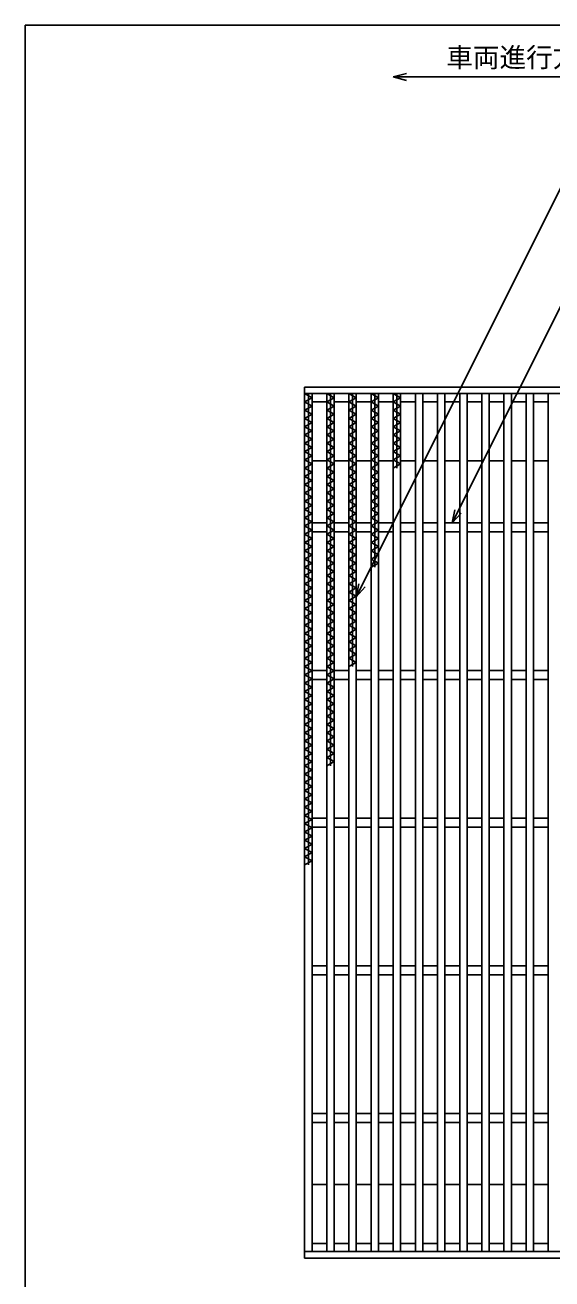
# Model space of a CAD drawing. Units: millimetres, scale not verified. Extents: x -1092 to 1039, y -770 to 632.
# Drawn here: x -1037 to -680, y -217 to 632 of the extents above; entities that cross this region are included whole.
import ezdxf
from ezdxf.enums import TextEntityAlignment as Align

# ---------------------------------------------------------------- set-up
doc = ezdxf.new("R2010")
doc.units = ezdxf.units.MM
doc.header["$LTSCALE"] = 6
for name, color, linetype, lineweight in [('0_2', 150, 'Continuous', 25), ('16', 3, 'Continuous', 25), ('22', 4, 'Continuous', 25)]:
    doc.layers.add(name, color=color, linetype=linetype, lineweight=lineweight)
doc.styles.add('ベクトル', font='')
doc.styles.get('ベクトル').set_extended_font_data('ベクトル')

msp = doc.modelspace()

# ---------------------------------------------------------------- linework, layer by layer
at = {"layer": '0_2'}
for p, q in [((-1037.4, -687.9), (-1037.4, 632.1)), ((-1037.4, 632.1), (1038.6, 632.1))]:
    msp.add_line(p, q, dxfattribs=at)
at = {"layer": '16'}
for p, q in [((-848, 387), (-258, 387)), ((-848, 382.5), (-848, 387)), ((-258, 382.5), (-848, 382.5)), ((-848, 382.5), (-848, -198.5)), ((-843, 382.5), (-848, 382.5)), ((-848, 382.5), (-843, 379.7)), ((-845.5, 382.5), (-845.5, 63.3)), ((-843, -198.5), (-843, 382.5)), ((-833, 382.5), (-833, -198.5)), ((-828, 382.5), (-833, 382.5)), ((-833, 382.5), (-828, 379.7)), ((-830.5, 382.5), (-830.5, 130.5)), ((-828, -198.5), (-828, 382.5)), ((-818, 382.5), (-818, -198.5)), ((-813, 382.5), (-818, 382.5)), ((-818, 382.5), (-813, 379.7)), ((-815.5, 382.5), (-815.5, 197.7)), ((-813, -198.5), (-813, 382.5)), ((-803, 382.5), (-803, -198.5)), ((-798, 382.5), (-803, 382.5)), ((-803, 382.5), (-798, 379.7)), ((-800.5, 382.5), (-800.5, 264.9)), ((-798, -198.5), (-798, 382.5)), ((-788, 382.5), (-788, -198.5)), ((-783, 382.5), (-788, 382.5)), ((-788, 382.5), (-783, 379.7)), ((-785.5, 382.5), (-785.5, 332.1)), ((-783, -198.5), (-783, 382.5)), ((-773, 382.5), (-773, -198.5)), ((-768, 382.5), (-773, 382.5)), ((-768, -198.5), (-768, 382.5)), ((-758, 382.5), (-758, -198.5)), ((-753, 382.5), (-758, 382.5)), ((-753, -198.5), (-753, 382.5)), ((-743, 382.5), (-743, -198.5)), ((-738, 382.5), (-743, 382.5)), ((-738, -198.5), (-738, 382.5)), ((-728, 382.5), (-728, -198.5)), ((-723, 382.5), (-728, 382.5)), ((-723, -198.5), (-723, 382.5)), ((-713, 382.5), (-713, -198.5)), ((-708, 382.5), (-713, 382.5)), ((-708, -198.5), (-708, 382.5)), ((-698, 382.5), (-698, -198.5)), ((-693, 382.5), (-698, 382.5)), ((-693, -198.5), (-693, 382.5)), ((-683, 382.5), (-683, -198.5)), ((-678, 382.5), (-683, 382.5)), ((-843, 379.7), (-848, 376.9)), ((-848, 376.9), (-843, 374.1)), ((-843, 374.1), (-848, 371.3)), ((-843, 377), (-833, 377)), ((-828, 379.7), (-833, 376.9)), ((-833, 376.9), (-828, 374.1)), ((-828, 374.1), (-833, 371.3)), ((-828, 377), (-818, 377)), ((-813, 379.7), (-818, 376.9)), ((-818, 376.9), (-813, 374.1)), ((-813, 374.1), (-818, 371.3)), ((-813, 377), (-803, 377)), ((-798, 379.7), (-803, 376.9)), ((-803, 376.9), (-798, 374.1)), ((-798, 374.1), (-803, 371.3)), ((-798, 377), (-788, 377)), ((-783, 379.7), (-788, 376.9)), ((-788, 376.9), (-783, 374.1)), ((-783, 374.1), (-788, 371.3)), ((-783, 377), (-773, 377)), ((-768, 377), (-758, 377)), ((-753, 377), (-743, 377)), ((-738, 377), (-728, 377)), ((-723, 377), (-713, 377)), ((-708, 377), (-698, 377)), ((-693, 377), (-683, 377)), ((-848, 371.3), (-843, 368.5)), ((-843, 368.5), (-848, 365.7)), ((-848, 365.7), (-843, 362.9)), ((-833, 371.3), (-828, 368.5)), ((-828, 368.5), (-833, 365.7)), ((-833, 365.7), (-828, 362.9)), ((-818, 371.3), (-813, 368.5)), ((-813, 368.5), (-818, 365.7)), ((-818, 365.7), (-813, 362.9)), ((-803, 371.3), (-798, 368.5)), ((-798, 368.5), (-803, 365.7)), ((-803, 365.7), (-798, 362.9)), ((-788, 371.3), (-783, 368.5)), ((-783, 368.5), (-788, 365.7)), ((-788, 365.7), (-783, 362.9)), ((-843, 362.9), (-848, 360.1)), ((-848, 360.1), (-843, 357.3)), ((-843, 357.3), (-848, 354.5)), ((-828, 362.9), (-833, 360.1)), ((-833, 360.1), (-828, 357.3)), ((-828, 357.3), (-833, 354.5)), ((-813, 362.9), (-818, 360.1)), ((-818, 360.1), (-813, 357.3)), ((-813, 357.3), (-818, 354.5)), ((-798, 362.9), (-803, 360.1)), ((-803, 360.1), (-798, 357.3)), ((-798, 357.3), (-803, 354.5)), ((-783, 362.9), (-788, 360.1)), ((-788, 360.1), (-783, 357.3)), ((-783, 357.3), (-788, 354.5)), ((-848, 354.5), (-843, 351.7)), ((-843, 351.7), (-848, 348.9)), ((-848, 348.9), (-843, 346.1)), ((-833, 354.5), (-828, 351.7)), ((-828, 351.7), (-833, 348.9)), ((-833, 348.9), (-828, 346.1)), ((-818, 354.5), (-813, 351.7)), ((-813, 351.7), (-818, 348.9)), ((-818, 348.9), (-813, 346.1)), ((-803, 354.5), (-798, 351.7)), ((-798, 351.7), (-803, 348.9)), ((-803, 348.9), (-798, 346.1)), ((-788, 354.5), (-783, 351.7)), ((-783, 351.7), (-788, 348.9)), ((-788, 348.9), (-783, 346.1)), ((-843, 346.1), (-848, 343.3)), ((-848, 343.3), (-843, 340.5)), ((-843, 340.5), (-848, 337.7)), ((-828, 346.1), (-833, 343.3)), ((-833, 343.3), (-828, 340.5)), ((-828, 340.5), (-833, 337.7)), ((-813, 346.1), (-818, 343.3)), ((-818, 343.3), (-813, 340.5)), ((-813, 340.5), (-818, 337.7)), ((-798, 346.1), (-803, 343.3)), ((-803, 343.3), (-798, 340.5)), ((-798, 340.5), (-803, 337.7)), ((-783, 346.1), (-788, 343.3)), ((-788, 343.3), (-783, 340.5)), ((-783, 340.5), (-788, 337.7)), ((-848, 337.7), (-843, 334.9)), ((-843, 334.9), (-848, 332.1)), ((-848, 332.1), (-843, 329.3)), ((-843, 337), (-833, 337)), ((-833, 337.7), (-828, 334.9)), ((-828, 334.9), (-833, 332.1)), ((-833, 332.1), (-828, 329.3)), ((-828, 337), (-818, 337)), ((-818, 337.7), (-813, 334.9)), ((-813, 334.9), (-818, 332.1)), ((-818, 332.1), (-813, 329.3)), ((-813, 337), (-803, 337)), ((-803, 337.7), (-798, 334.9)), ((-798, 334.9), (-803, 332.1)), ((-803, 332.1), (-798, 329.3)), ((-798, 337), (-788, 337)), ((-788, 337.7), (-783, 334.9)), ((-783, 334.9), (-788, 332.1)), ((-783, 337), (-773, 337)), ((-768, 337), (-758, 337)), ((-753, 337), (-743, 337)), ((-738, 337), (-728, 337)), ((-723, 337), (-713, 337)), ((-708, 337), (-698, 337)), ((-693, 337), (-683, 337)), ((-843, 329.3), (-848, 326.5)), ((-848, 326.5), (-843, 323.7)), ((-843, 323.7), (-848, 320.9)), ((-828, 329.3), (-833, 326.5)), ((-833, 326.5), (-828, 323.7)), ((-828, 323.7), (-833, 320.9)), ((-813, 329.3), (-818, 326.5)), ((-818, 326.5), (-813, 323.7)), ((-813, 323.7), (-818, 320.9)), ((-798, 329.3), (-803, 326.5)), ((-803, 326.5), (-798, 323.7)), ((-798, 323.7), (-803, 320.9)), ((-848, 320.9), (-843, 318.1)), ((-843, 318.1), (-848, 315.3)), ((-848, 315.3), (-843, 312.5)), ((-833, 320.9), (-828, 318.1)), ((-828, 318.1), (-833, 315.3)), ((-833, 315.3), (-828, 312.5)), ((-818, 320.9), (-813, 318.1)), ((-813, 318.1), (-818, 315.3)), ((-818, 315.3), (-813, 312.5)), ((-803, 320.9), (-798, 318.1)), ((-798, 318.1), (-803, 315.3)), ((-803, 315.3), (-798, 312.5)), ((-843, 312.5), (-848, 309.7)), ((-848, 309.7), (-843, 306.9)), ((-843, 306.9), (-848, 304.1)), ((-828, 312.5), (-833, 309.7)), ((-833, 309.7), (-828, 306.9)), ((-828, 306.9), (-833, 304.1)), ((-813, 312.5), (-818, 309.7)), ((-818, 309.7), (-813, 306.9)), ((-813, 306.9), (-818, 304.1)), ((-798, 312.5), (-803, 309.7)), ((-803, 309.7), (-798, 306.9)), ((-798, 306.9), (-803, 304.1)), ((-848, 304.1), (-843, 301.3)), ((-843, 301.3), (-848, 298.5)), ((-848, 298.5), (-843, 295.7)), ((-833, 304.1), (-828, 301.3)), ((-828, 301.3), (-833, 298.5)), ((-833, 298.5), (-828, 295.7)), ((-818, 304.1), (-813, 301.3)), ((-813, 301.3), (-818, 298.5)), ((-818, 298.5), (-813, 295.7)), ((-803, 304.1), (-798, 301.3)), ((-798, 301.3), (-803, 298.5)), ((-803, 298.5), (-798, 295.7)), ((-843, 295.7), (-848, 292.9)), ((-848, 292.9), (-843, 290.1)), ((-843, 290.1), (-848, 287.3)), ((-843, 295), (-833, 295)), ((-843, 289), (-833, 289)), ((-828, 295.7), (-833, 292.9)), ((-833, 292.9), (-828, 290.1)), ((-828, 290.1), (-833, 287.3)), ((-828, 295), (-818, 295)), ((-828, 289), (-818, 289)), ((-813, 295.7), (-818, 292.9)), ((-818, 292.9), (-813, 290.1)), ((-813, 290.1), (-818, 287.3)), ((-813, 295), (-803, 295)), ((-813, 289), (-803, 289)), ((-798, 295.7), (-803, 292.9)), ((-803, 292.9), (-798, 290.1)), ((-798, 290.1), (-803, 287.3)), ((-798, 295), (-788, 295)), ((-798, 289), (-788, 289)), ((-783, 295), (-773, 295)), ((-783, 289), (-773, 289)), ((-768, 295), (-758, 295)), ((-768, 289), (-758, 289)), ((-753, 295), (-743, 295)), ((-753, 289), (-743, 289)), ((-738, 295), (-728, 295)), ((-738, 289), (-728, 289)), ((-723, 295), (-713, 295)), ((-723, 289), (-713, 289)), ((-708, 295), (-698, 295)), ((-708, 289), (-698, 289)), ((-693, 295), (-683, 295)), ((-693, 289), (-683, 289)), ((-848, 287.3), (-843, 284.5)), ((-843, 284.5), (-848, 281.7)), ((-848, 281.7), (-843, 278.9)), ((-833, 287.3), (-828, 284.5)), ((-828, 284.5), (-833, 281.7)), ((-833, 281.7), (-828, 278.9)), ((-818, 287.3), (-813, 284.5)), ((-813, 284.5), (-818, 281.7)), ((-818, 281.7), (-813, 278.9)), ((-803, 287.3), (-798, 284.5)), ((-798, 284.5), (-803, 281.7)), ((-803, 281.7), (-798, 278.9)), ((-843, 278.9), (-848, 276.1)), ((-848, 276.1), (-843, 273.3)), ((-843, 273.3), (-848, 270.5)), ((-828, 278.9), (-833, 276.1)), ((-833, 276.1), (-828, 273.3)), ((-828, 273.3), (-833, 270.5)), ((-813, 278.9), (-818, 276.1)), ((-818, 276.1), (-813, 273.3)), ((-813, 273.3), (-818, 270.5)), ((-798, 278.9), (-803, 276.1)), ((-803, 276.1), (-798, 273.3)), ((-798, 273.3), (-803, 270.5)), ((-848, 270.5), (-843, 267.7)), ((-843, 267.7), (-848, 264.9)), ((-848, 264.9), (-843, 262.1)), ((-833, 270.5), (-828, 267.7)), ((-828, 267.7), (-833, 264.9)), ((-833, 264.9), (-828, 262.1)), ((-818, 270.5), (-813, 267.7)), ((-813, 267.7), (-818, 264.9)), ((-818, 264.9), (-813, 262.1)), ((-803, 270.5), (-798, 267.7)), ((-798, 267.7), (-803, 264.9)), ((-843, 262.1), (-848, 259.3)), ((-848, 259.3), (-843, 256.5)), ((-843, 256.5), (-848, 253.7)), ((-828, 262.1), (-833, 259.3)), ((-833, 259.3), (-828, 256.5)), ((-828, 256.5), (-833, 253.7)), ((-813, 262.1), (-818, 259.3)), ((-818, 259.3), (-813, 256.5)), ((-813, 256.5), (-818, 253.7)), ((-848, 253.7), (-843, 250.9)), ((-843, 250.9), (-848, 248.1)), ((-848, 248.1), (-843, 245.3)), ((-833, 253.7), (-828, 250.9)), ((-828, 250.9), (-833, 248.1)), ((-833, 248.1), (-828, 245.3)), ((-818, 253.7), (-813, 250.9)), ((-813, 250.9), (-818, 248.1)), ((-818, 248.1), (-813, 245.3)), ((-843, 245.3), (-848, 242.5)), ((-848, 242.5), (-843, 239.7)), ((-843, 239.7), (-848, 236.9)), ((-828, 245.3), (-833, 242.5)), ((-833, 242.5), (-828, 239.7)), ((-828, 239.7), (-833, 236.9)), ((-813, 245.3), (-818, 242.5)), ((-818, 242.5), (-813, 239.7)), ((-813, 239.7), (-818, 236.9)), ((-848, 236.9), (-843, 234.1)), ((-843, 234.1), (-848, 231.3)), ((-848, 231.3), (-843, 228.5)), ((-833, 236.9), (-828, 234.1)), ((-828, 234.1), (-833, 231.3)), ((-833, 231.3), (-828, 228.5)), ((-818, 236.9), (-813, 234.1)), ((-813, 234.1), (-818, 231.3)), ((-818, 231.3), (-813, 228.5)), ((-843, 228.5), (-848, 225.7)), ((-848, 225.7), (-843, 222.9)), ((-843, 222.9), (-848, 220.1)), ((-828, 228.5), (-833, 225.7)), ((-833, 225.7), (-828, 222.9)), ((-828, 222.9), (-833, 220.1)), ((-813, 228.5), (-818, 225.7)), ((-818, 225.7), (-813, 222.9)), ((-813, 222.9), (-818, 220.1)), ((-848, 220.1), (-843, 217.3)), ((-843, 217.3), (-848, 214.5)), ((-848, 214.5), (-843, 211.7)), ((-833, 220.1), (-828, 217.3)), ((-828, 217.3), (-833, 214.5)), ((-833, 214.5), (-828, 211.7)), ((-818, 220.1), (-813, 217.3)), ((-813, 217.3), (-818, 214.5)), ((-818, 214.5), (-813, 211.7)), ((-843, 211.7), (-848, 208.9)), ((-848, 208.9), (-843, 206.1)), ((-843, 206.1), (-848, 203.3)), ((-828, 211.7), (-833, 208.9)), ((-833, 208.9), (-828, 206.1)), ((-828, 206.1), (-833, 203.3)), ((-813, 211.7), (-818, 208.9)), ((-818, 208.9), (-813, 206.1)), ((-813, 206.1), (-818, 203.3)), ((-848, 203.3), (-843, 200.5)), ((-843, 200.5), (-848, 197.7)), ((-848, 197.7), (-843, 194.9)), ((-833, 203.3), (-828, 200.5)), ((-828, 200.5), (-833, 197.7)), ((-833, 197.7), (-828, 194.9)), ((-818, 203.3), (-813, 200.5)), ((-813, 200.5), (-818, 197.7)), ((-843, 194.9), (-848, 192.1)), ((-848, 192.1), (-843, 189.3)), ((-843, 189.3), (-848, 186.5)), ((-843, 195), (-833, 195)), ((-843, 189), (-833, 189)), ((-828, 194.9), (-833, 192.1)), ((-833, 192.1), (-828, 189.3)), ((-828, 189.3), (-833, 186.5)), ((-828, 195), (-818, 195)), ((-828, 189), (-818, 189)), ((-813, 195), (-803, 195)), ((-813, 189), (-803, 189)), ((-798, 195), (-788, 195)), ((-798, 189), (-788, 189)), ((-783, 195), (-773, 195)), ((-783, 189), (-773, 189)), ((-768, 195), (-758, 195)), ((-768, 189), (-758, 189)), ((-753, 195), (-743, 195)), ((-753, 189), (-743, 189)), ((-738, 195), (-728, 195)), ((-738, 189), (-728, 189)), ((-723, 195), (-713, 195)), ((-723, 189), (-713, 189)), ((-708, 195), (-698, 195)), ((-708, 189), (-698, 189)), ((-693, 195), (-683, 195)), ((-693, 189), (-683, 189)), ((-848, 186.5), (-843, 183.7)), ((-843, 183.7), (-848, 180.9)), ((-848, 180.9), (-843, 178.1)), ((-833, 186.5), (-828, 183.7)), ((-828, 183.7), (-833, 180.9)), ((-833, 180.9), (-828, 178.1)), ((-843, 178.1), (-848, 175.3)), ((-848, 175.3), (-843, 172.5)), ((-843, 172.5), (-848, 169.7)), ((-828, 178.1), (-833, 175.3)), ((-833, 175.3), (-828, 172.5)), ((-828, 172.5), (-833, 169.7)), ((-848, 169.7), (-843, 166.9)), ((-843, 166.9), (-848, 164.1)), ((-848, 164.1), (-843, 161.3)), ((-833, 169.7), (-828, 166.9)), ((-828, 166.9), (-833, 164.1)), ((-833, 164.1), (-828, 161.3)), ((-843, 161.3), (-848, 158.5)), ((-848, 158.5), (-843, 155.7)), ((-843, 155.7), (-848, 152.9)), ((-848, 152.9), (-843, 150.1)), ((-828, 161.3), (-833, 158.5)), ((-833, 158.5), (-828, 155.7)), ((-828, 155.7), (-833, 152.9)), ((-833, 152.9), (-828, 150.1)), ((-843, 150.1), (-848, 147.3)), ((-848, 147.3), (-843, 144.5)), ((-843, 144.5), (-848, 141.7)), ((-828, 150.1), (-833, 147.3)), ((-833, 147.3), (-828, 144.5)), ((-828, 144.5), (-833, 141.7)), ((-848, 141.7), (-843, 138.9)), ((-843, 138.9), (-848, 136.1)), ((-848, 136.1), (-843, 133.3)), ((-833, 141.7), (-828, 138.9)), ((-828, 138.9), (-833, 136.1)), ((-833, 136.1), (-828, 133.3)), ((-843, 133.3), (-848, 130.5)), ((-848, 130.5), (-843, 127.7)), ((-843, 127.7), (-848, 124.9)), ((-828, 133.3), (-833, 130.5)), ((-848, 124.9), (-843, 122.1)), ((-843, 122.1), (-848, 119.3)), ((-848, 119.3), (-843, 116.5)), ((-843, 116.5), (-848, 113.7)), ((-848, 113.7), (-843, 110.9)), ((-843, 110.9), (-848, 108.1)), ((-848, 108.1), (-843, 105.3)), ((-843, 105.3), (-848, 102.5)), ((-848, 102.5), (-843, 99.7)), ((-843, 99.7), (-848, 96.9)), ((-848, 96.9), (-843, 94.1)), ((-843, 94.1), (-848, 91.3)), ((-843, 95), (-833, 95)), ((-828, 95), (-818, 95)), ((-813, 95), (-803, 95)), ((-798, 95), (-788, 95)), ((-783, 95), (-773, 95)), ((-768, 95), (-758, 95)), ((-753, 95), (-743, 95)), ((-738, 95), (-728, 95)), ((-723, 95), (-713, 95)), ((-708, 95), (-698, 95)), ((-693, 95), (-683, 95)), ((-848, 91.3), (-843, 88.5)), ((-843, 88.5), (-848, 85.7)), ((-848, 85.7), (-843, 82.9)), ((-843, 89), (-833, 89)), ((-828, 89), (-818, 89)), ((-813, 89), (-803, 89)), ((-798, 89), (-788, 89)), ((-783, 89), (-773, 89)), ((-768, 89), (-758, 89)), ((-753, 89), (-743, 89)), ((-738, 89), (-728, 89)), ((-723, 89), (-713, 89)), ((-708, 89), (-698, 89)), ((-693, 89), (-683, 89)), ((-843, 82.9), (-848, 80.1)), ((-848, 80.1), (-843, 77.3)), ((-843, 77.3), (-848, 74.5)), ((-848, 74.5), (-843, 71.7)), ((-843, 71.7), (-848, 68.9)), ((-848, 68.9), (-843, 66.1)), ((-843, 66.1), (-848, 63.3)), ((-843, -5), (-833, -5)), ((-828, -5), (-818, -5)), ((-813, -5), (-803, -5)), ((-798, -5), (-788, -5)), ((-783, -5), (-773, -5)), ((-768, -5), (-758, -5)), ((-753, -5), (-743, -5)), ((-738, -5), (-728, -5)), ((-723, -5), (-713, -5)), ((-708, -5), (-698, -5)), ((-693, -5), (-683, -5)), ((-843, -11), (-833, -11)), ((-828, -11), (-818, -11)), ((-813, -11), (-803, -11)), ((-798, -11), (-788, -11)), ((-783, -11), (-773, -11)), ((-768, -11), (-758, -11)), ((-753, -11), (-743, -11)), ((-738, -11), (-728, -11)), ((-723, -11), (-713, -11)), ((-708, -11), (-698, -11)), ((-693, -11), (-683, -11)), ((-843, -105), (-833, -105)), ((-828, -105), (-818, -105)), ((-813, -105), (-803, -105)), ((-798, -105), (-788, -105)), ((-783, -105), (-773, -105)), ((-768, -105), (-758, -105)), ((-753, -105), (-743, -105)), ((-738, -105), (-728, -105)), ((-723, -105), (-713, -105)), ((-708, -105), (-698, -105)), ((-693, -105), (-683, -105)), ((-843, -111), (-833, -111)), ((-828, -111), (-818, -111)), ((-813, -111), (-803, -111)), ((-798, -111), (-788, -111)), ((-783, -111), (-773, -111)), ((-768, -111), (-758, -111)), ((-753, -111), (-743, -111)), ((-738, -111), (-728, -111)), ((-723, -111), (-713, -111)), ((-708, -111), (-698, -111)), ((-693, -111), (-683, -111)), ((-843, -153), (-833, -153)), ((-828, -153), (-818, -153)), ((-813, -153), (-803, -153)), ((-798, -153), (-788, -153)), ((-783, -153), (-773, -153)), ((-768, -153), (-758, -153)), ((-753, -153), (-743, -153)), ((-738, -153), (-728, -153)), ((-723, -153), (-713, -153)), ((-708, -153), (-698, -153)), ((-693, -153), (-683, -153)), ((-843, -193), (-833, -193)), ((-828, -193), (-818, -193)), ((-813, -193), (-803, -193)), ((-798, -193), (-788, -193)), ((-783, -193), (-773, -193)), ((-768, -193), (-758, -193)), ((-753, -193), (-743, -193)), ((-738, -193), (-728, -193)), ((-723, -193), (-713, -193)), ((-708, -193), (-698, -193)), ((-693, -193), (-683, -193)), ((-848, -198.5), (-258, -198.5)), ((-848, -203), (-848, -198.5)), ((-848, -198.5), (-843, -198.5)), ((-258, -203), (-848, -203)), ((-833, -198.5), (-828, -198.5)), ((-818, -198.5), (-813, -198.5)), ((-803, -198.5), (-798, -198.5)), ((-788, -198.5), (-783, -198.5)), ((-773, -198.5), (-768, -198.5)), ((-758, -198.5), (-753, -198.5)), ((-743, -198.5), (-738, -198.5)), ((-728, -198.5), (-723, -198.5)), ((-713, -198.5), (-708, -198.5)), ((-698, -198.5), (-693, -198.5)), ((-683, -198.5), (-678, -198.5))]:
    msp.add_line(p, q, dxfattribs=at)
at = {"layer": '22'}
for p, q in [((-788, 597), (-779, 599.4)), ((-779, 594.6), (-788, 597)), ((-788, 597), (-608, 597)), ((-813, 245), (-657.75, 555.5)), ((-748, 295), (-630.25, 530.5)), ((-748, 295), (-746.2, 303.76)), ((-748, 295), (-742, 301.6)), ((-813, 245), (-811.2, 253.76)), ((-813, 245), (-807, 251.6))]:
    msp.add_line(p, q, dxfattribs=at)

# ---------------------------------------------------------------- texts
at = {"layer": '22', "color": 2, "style": 'ベクトル'}
msp.add_text('車両進行方向', height=13.2, dxfattribs=at).set_placement((-752, 610.2), align=Align.MIDDLE_LEFT)

doc.saveas('drawing.dxf')
